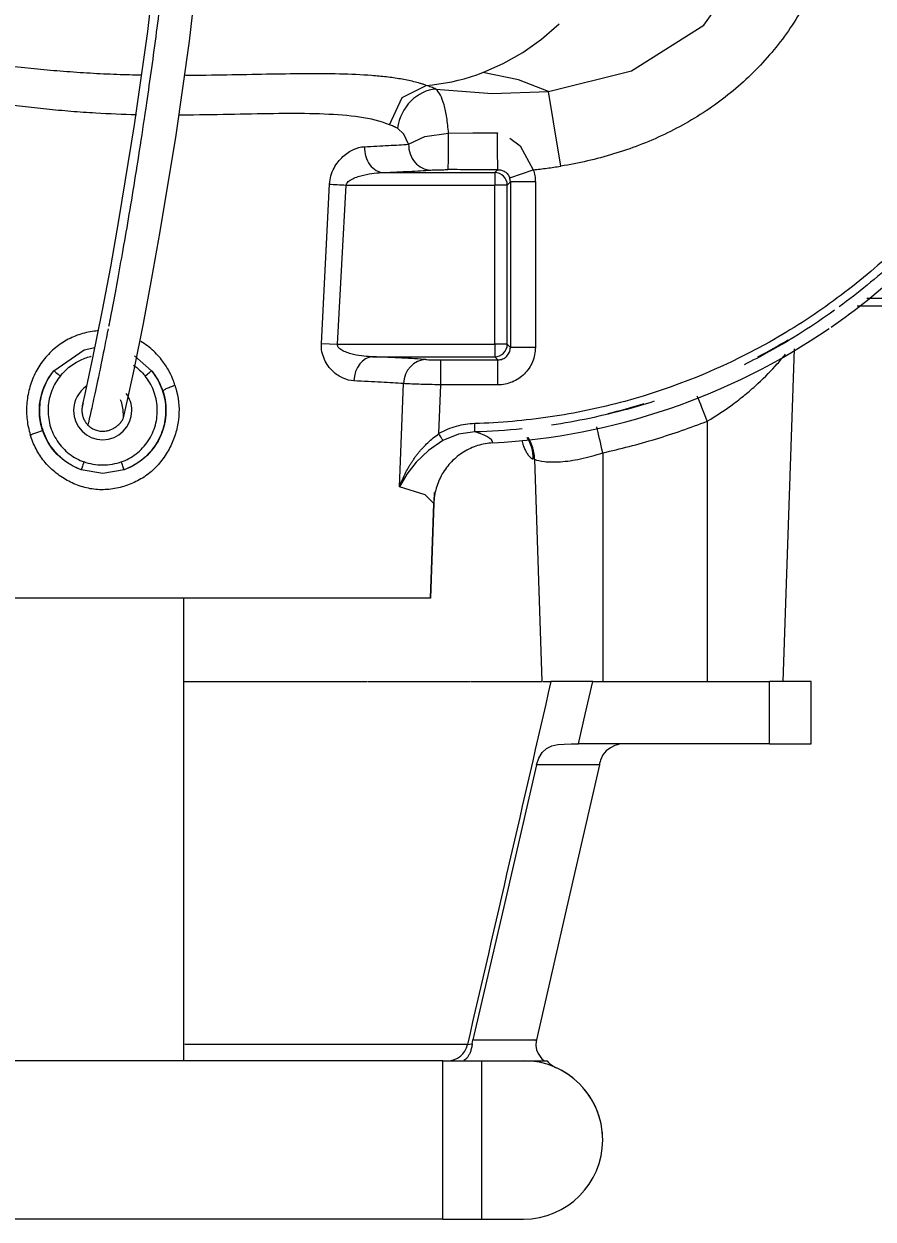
# Model space of a CAD drawing. Header units: metres. Extents: x 8 to 325, y -31 to 15.
# Drawn here: x 132.5213 to 132.7252, y -10.1672 to -9.8804 of the extents above; entities that cross this region are included whole.
import ezdxf

# ---------------------------------------------------------------- set-up
doc = ezdxf.new("R2010")
doc.units = ezdxf.units.M
for name, color, linetype, lineweight in [('A-DETY-OLCU', 7, 'Continuous', 9), ('A-DETY-OLCU-100', 7, 'Continuous', 9), ('M-EKIP', 7, 'Continuous', 9)]:
    doc.layers.add(name, color=color, linetype=linetype, lineweight=lineweight)
doc.layers.add('G-IMPT', color=7, linetype='Continuous', lineweight=9, true_color=0x999999)
doc.styles.add('Arial Narrow_5', font='ARIALN.TTF', dxfattribs={"width": 0.8, "height": 0.2})
doc.dimstyles.new('TKFN_ARDI_Ölçü_1_100__İç__3', dxfattribs={"dimscale": 0.3048, "dimtxt": 0.204686194723652, "dimasz": 0.3280839895013123, "dimexe": 0.3280839895013123, "dimexo": 0.0625, "dimgap": 0, "dimtad": 1, "dimdec": 0, "dimlfac": 100, "dimdsep": 46, "dimtxsty": 'Arial Narrow_5', "dimblk1": 'OBLIQUE', "dimblk2": 'OBLIQUE', "dimsah": 1, "dimcen": 0.09, "dimdle": 0.3280839895013123, "dimadec": 8, "dimazin": 0, "dimtfac": 1, "dimtdec": 4, "dimtix": 1, "dimtmove": 0, "dimatfit": 3, "dimfxl": 0.6561679790026247, "dimfxlon": 1, "dimtvp": 1, "dimtolj": 1, "dimtzin": 0, "dimarcsym": 2})

# ---------------------------------------------------------------- blocks, each defined once
blk = doc.blocks.new('D4010_10_Yangın Pompası - Wilo SCPFF 125_300_125_2_dwg-7064674-_1_13_4_13_ PERON KATI _FFL_')
at = {"layer": 'G-IMPT', "color": 8, "lineweight": 5, "true_color": 0x808080}
for p, q in [((0.09906558869519738, -0.03643002050142655), (0.08906696231120384, -0.03643002050142655)), ((0.09906558869519747, -0.03643002050142655), (0.09906558869519747, -0.07443002050142655)), ((0.1083990629122238, -0.03643002050142655), (0.09906558869519748, -0.03643002050142655)), ((0.1083990629122238, -0.03643002050142655), (0.2717348617101841, -0.03643002050142655)), ((0.1083990629122238, -0.03643002050142657), (0.1083990629122238, -0.07443002050142657)), ((0.08906696231120606, -0.07443002050142655), (0.08340877219314499, -0.07443002050142655)), ((0.09906558869519748, -0.07443002050142655), (0.08906696231120387, -0.07443002050142655)), ((0.1083990629122238, -0.07443002050142655), (0.09906558869519752, -0.07443002050142655)), ((0.1083990629122238, -0.07443002050142655), (0.2717348617101841, -0.07443002050142655)), ((0.1705669623114144, -0.07443002050140486), (0.1705669623114144, -0.1854300205014056)), ((0.101203829396572, -0.07943002050142656), (0.08594539565717271, -0.07943002050142656)), ((0.1025253223604308, -0.07833245952603878), (0.1703542476599065, -0.0783324595260387)), ((0.07085804643108505, -0.1454300205014266), (0.08593617096130916, -0.1454300205014266)), ((0.02000759832417724, -0.1504300205014092), (0.02000759832417724, -0.1654300205014145)), ((0.03000759832396374, -0.1504300205014266), (0.02000759832396384, -0.1504300205014266)), ((0.02012739067042984, -0.1654300205014266), (0.02012739067042984, -0.1504300205014266)), ((0.03000759832396382, -0.1504300205014266), (0.06496300553924586, -0.1504300205014266)), ((0.03000759832396388, -0.1504300205014266), (0.03000759832396388, -0.1654300205014266)), ((0.06496300553924586, -0.1504300205014266), (0.07589706424257985, -0.1504300205014266)), ((0.02000759832396384, -0.1654300205014266), (0.03000759832396381, -0.1654300205014266)), ((0.02678550128641957, -0.1654300205014145), (0.02399821031127135, -0.2452475909302642)), ((0.07244441982890583, -0.1654300205014266), (0.03000759832396383, -0.1654300205014266)), ((0.08441361355735263, -0.1654300205066046), (0.08249054758385799, -0.1654300205066046)), ((0.09092176400422723, -0.165430020501434), (0.08463458200457342, -0.165430020501434)), ((0.09286296890821871, -0.1654300205066046), (0.09002783887121614, -0.1654300205066046)), ((0.09976937915023627, -0.165430020501434), (0.0924046298955859, -0.165430020501434)), ((0.1016295499515743, -0.1654300205066046), (0.09785436386719336, -0.1654300205066046)), ((0.1109489370318406, -0.165430020501434), (0.1017726605536794, -0.165430020501434)), ((0.1131965425721985, -0.1654300205066046), (0.1100282187738954, -0.1654300205066046)), ((0.1241717246195598, -0.165430020501434), (0.1133191834463208, -0.165430020501434)), ((0.1264611877648782, -0.1654300205066046), (0.1228027715571977, -0.1654300205066046)), ((0.1705316656095276, -0.165430020501434), (0.1265596547433225, -0.165430020501434)), ((0.1105073670366488, -0.2107728591956854), (0.1113923584639451, -0.1854300205014373)), ((0.111392358464162, -0.1854300205014186), (0.1105993898215867, -0.2081376714214176)), ((0.1105993898202574, -0.2081376714217497), (0.111392358463745, -0.1854300205014303)), ((0.1113923584639452, -0.1854300205014338), (0.2687415661584627, -0.1854300205014338)), ((0.1105993870476379, -0.2081377509363149), (0.1126475207265023, -0.2101905032420671)), ((0.1126475324093227, -0.2101905088177935), (0.1188339853180651, -0.2121020345625809)), ((0.09521972402078073, -0.2365882647678316), (0.1089231918843083, -0.2365882647678316)), ((0.09521972402078073, -0.2365882647678316), (0.09521972402078073, -0.2425846097299462)), ((0.1089231918806041, -0.2365882647679758), (0.1089231918806041, -0.2425846097299455)), ((0.1824616145806914, -0.2435306015591693), (0.1783570661136206, -0.2399869029647087)), ((0.1089231918806041, -0.2425846097299463), (0.09521972402078077, -0.2425846097299463)), ((0.09521972402078077, -0.2425846097299463), (0.09596402863562496, -0.2433289143447905)), ((0.1252924130625278, -0.2433289143447903), (0.09596402863562496, -0.2433289143447903)), ((0.09596402863562495, -0.2463270868258475), (0.09596402863562495, -0.2433289143447903)), ((0.08622520657760885, -0.2852772587918496), (0.08622520657760885, -0.2455827822110036)), ((0.08622520657760885, -0.2455827822110036), (0.09222155153972354, -0.2455827822110036)), ((0.09222155153972368, -0.2455827822110039), (0.09296585615456754, -0.2463270868258478)), ((0.09222155153972343, -0.2852772587918497), (0.09222155153972343, -0.2455827822110036)), ((0.09296585615456751, -0.2463270868258476), (0.09596402863562503, -0.2463270868258476)), ((0.09296585615456766, -0.2463270868258478), (0.09296585615456766, -0.2845329541770055)), ((0.09596402863562502, -0.2463270868258476), (0.09596402863562502, -0.2845329541770057)), ((0.1336836392093051, -0.2463270868258476), (0.095964028635625, -0.2463270868258476)), ((0.1375785128204162, -0.2465364838060649), (0.133683639209305, -0.2463270868258507)), ((-0.02056624345883228, -0.2554561889151332), (0.008964622105836347, -0.2554561889151332)), ((-0.02056624345883218, -0.2573157992692766), (0.006634720859179746, -0.2573157992692766)), ((0.08622520657760882, -0.2852772587918497), (0.09222155153972343, -0.2852772587918497)), ((0.09238221730645474, -0.2862537086541996), (0.08671312941916812, -0.2882006828375349)), ((0.09296585615456768, -0.2845329541770056), (0.09222155153972345, -0.2852772587918498)), ((0.09296585615456766, -0.2845329541770055), (0.09388005352424801, -0.2845329541770055)), ((0.0938801144243308, -0.2845329541770055), (0.09596402863562507, -0.2845329541770054)), ((0.1316504800145327, -0.2845329541770056), (0.09596402863562506, -0.2845329541770056)), ((0.09596402863562503, -0.287531126658063), (0.09596402863562503, -0.2845329541770055)), ((0.09596402863562506, -0.2875311266580627), (0.09527671397331662, -0.2882184413203711)), ((0.1226945150568496, -0.2875311266580627), (0.09596402863562506, -0.2875311266580627)), ((0.09536472193792127, -0.2970239980183503), (0.09526280366835062, -0.2969946837737415)), ((0.09660071662265726, -0.3065212872097858), (0.08304504856292981, -0.3069820774279941)), ((0.1100705564439143, -0.307539004979487), (0.09661437437617922, -0.3065217140070973)), ((0.08304502857340364, -0.3069819442871194), (0.06315232793543635, -0.3119345943457946)), ((0.09879014508379949, -0.311517726898993), (0.09391576486400216, -0.3136749398168231)), ((0.09391575960795372, -0.3136749424736771), (0.08921805365611338, -0.316355751523569)), ((0.08921804077555523, -0.3163557597517045), (0.08474099886257944, -0.3195367857784917)), ((0.08474073330593593, -0.3195369946168756), (0.08052578655039136, -0.3231916308557874))]:
    blk.add_line(p, q, dxfattribs=at)
at = {"layer": 'G-IMPT', "color": 8, "lineweight": 5, "true_color": 0x808080, "flags": 128}
for points in [[(0.08201451605716713, -0.07313950655724295), (0.08259078877166262, -0.0735566423859907), (0.0834083204146034, -0.07443071419075721)], [(0.08599603030309928, -0.07920355808571598), (0.08608852731261048, -0.07808326195048124), (0.08590797243618199, -0.07704155556743722), (0.08554498729325839, -0.07615460395724885), (0.08509291939774334, -0.07544120497837359), (0.0846305355781231, -0.07490400513521907), (0.08424601980112448, -0.07455541988219166), (0.08403761199384172, -0.07443066632498047)], [(0.07085804643108527, -0.1454300205012806), (0.07839416216121614, -0.1124282926898023), (0.08594539565717281, -0.07943002078416327)], [(0.08593620774932759, -0.1454300110811956), (0.09355576018545818, -0.1124267044384983), (0.1012039408940549, -0.07943002035473082)], [(0.1013726262215635, -0.07845637575341374), (0.1013029408572154, -0.07894334297288486), (0.1012038293965681, -0.07942999429069883)], [(0.1025253221494738, -0.07833245948012665), (0.1020480665848126, -0.07838373416516452), (0.1013727307902443, -0.07845640019062453)], [(0.0859361709613072, -0.1454300026243891), (0.08540371311782055, -0.1470350565499246), (0.08460481808119778, -0.1483811338353361), (0.08356054462361275, -0.1493601204284538), (0.08229650113361202, -0.1499671602170857), (0.0808505517658487, -0.1502775920670153), (0.07926993227847347, -0.1503993178476845), (0.07760715428258262, -0.1504280525724085), (0.07589706424260595, -0.1504300205013484)], [(0.06606889205700081, -0.1503336317089614), (0.06716270639942887, -0.1500404690263784), (0.0682154611968898, -0.1495390455598727), (0.06919120834160132, -0.1488051559815312), (0.07002256868086773, -0.1478057717276228), (0.0705864455837948, -0.1465275814770368)], [(0.07589706424260598, -0.1504300205013484), (0.07417021243857569, -0.1579298986006711), (0.0724444198289058, -0.1654300205014266)], [(0.04496010513346683, -0.2278846345951542), (0.04496010513346686, -0.1966573275482956), (0.04496010513346678, -0.1654300205014369)], [(0.07006696231120423, -0.2202928265800675), (0.07006696231120418, -0.1928614235407489), (0.07006696231120411, -0.1654300205014303)], [(0.0724444198289058, -0.1654300205014266), (0.07473328026938242, -0.1654300205014266), (0.07691501232341887, -0.1654300205014266), (0.0788808348129161, -0.1654300205014267), (0.08052257500487774, -0.1654300205014266), (0.08175206508738797, -0.1654300205014266), (0.08249054541431347, -0.1654300200074637)], [(0.0864212271188931, -0.2187246268336282), (0.08552790456173237, -0.1920773236675311), (0.08463458200457168, -0.165430020501434)], [(0.1084128671718891, -0.2232117191797723), (0.1118971609061767, -0.2208258850462611), (0.1147887197600189, -0.2180659312903216), (0.1170874391338994, -0.2151354772908547), (0.1188339844978785, -0.2121020345305729)], [(0.1188339853180625, -0.2121020345625804), (0.1183615355782646, -0.2244888194484852), (0.1178894907626596, -0.2368756201251389)], [(0.1849042465091655, -0.2162240301766803), (0.1900668831045517, -0.2153163952574113), (0.1952296208968546, -0.2162241877322008)], [(0.1007129798151413, -0.2253110085263843), (0.1046909757470699, -0.2247349154229971), (0.1084120915444992, -0.2232122393319489)], [(0.1093787539688563, -0.2248935832574676), (0.1091509100640294, -0.2307409215639337), (0.1089231918917184, -0.2365882647682645)], [(0.1850732356698237, -0.2286563817044363), (0.1843351722777334, -0.2318917295563424), (0.1825387646520243, -0.2402323731679593), (0.1802946176966874, -0.251341941743225), (0.1782320025365181, -0.2622217059017449), (0.1762391600415357, -0.273363735680082), (0.1724689802490667, -0.2964959674621535), (0.1692452324246273, -0.3190517508520023), (0.1642117649168286, -0.3634236682628999), (0.1598790002087554, -0.4474299170696549)], [(0.1949326288549979, -0.2315891797220788), (0.1942034873302917, -0.2347839834606203), (0.1924253328642092, -0.2430407706481728), (0.1901901775847022, -0.2541107434568993), (0.1881397322230405, -0.2649369622588037), (0.1861629765458337, -0.2760059283179512), (0.182424021839525, -0.2990021570149488), (0.1792395537868888, -0.3213720434509766), (0.1742784738400134, -0.3653981189825872), (0.1700831042654447, -0.4474300350081185)], [(0.1727211279846114, -0.2365127871149072), (0.172810297375724, -0.2368148567178685), (0.1729126424638935, -0.2371124456471982), (0.1730194090010102, -0.237407432140826), (0.1731305650308836, -0.2376998160361343)], [(0.2017768585748237, -0.2399869029235082), (0.1944863276289653, -0.2449631560044616), (0.1919885562403415, -0.2455188044236522)], [(0.1336836392093052, -0.2463270868258476), (0.1326619468146356, -0.2654297484193742), (0.1316504800145328, -0.2845329541770056)], [(0.1375785128221298, -0.2465364838061547), (0.136597154588692, -0.2656391886716273), (0.1356247176915089, -0.2847423507087768)], [(0.08014487501944483, -0.2890574880395376), (0.08186627438741223, -0.2996966283923039), (0.0830450493450624, -0.3069820726667631)], [(0.09235276199729173, -0.295806176203056), (0.08984571414935462, -0.2939154828826567), (0.08671312941916841, -0.2882006828375358)], [(0.1166409508476694, -0.2943311346958183), (0.1127295595235839, -0.2961508306555789), (0.1070635533319347, -0.296963794543363)], [(0.1166408860772942, -0.294330949127445), (0.1177755903085934, -0.2967293423282339), (0.1193416795520098, -0.2981474960656246)], [(0.1070636222268577, -0.296962455867976), (0.1012151869477311, -0.297044423725119), (0.09536472193792278, -0.2970239980183507)], [(0.1212524482597347, -0.2990081615225844), (0.1181961568327854, -0.3054967078477803), (0.1124188783445876, -0.3084516169598028)], [(0.08304504030233202, -0.3069820634354626), (0.0902891065765304, -0.3097441444987302), (0.0987901936831227, -0.3115180381554891)], [(0.1124188936046153, -0.3084516462867862), (0.1108833773221264, -0.3085915794484712), (0.1093505947058354, -0.3087825037637574), (0.1078217100840878, -0.3090240813554427), (0.1062977138426319, -0.3093159180294656), (0.1047796132650294, -0.3096576363650778), (0.1032685979748168, -0.3100489401889148), (0.101765916630947, -0.3104895718197916), (0.1002727040759414, -0.3109792493568901), (0.09879016965918597, -0.3115177175416236)], [(0.06314034910675656, -0.311939399343759), (0.04581231799047618, -0.3229140439227912), (0.03385301308753556, -0.3396556555495761)]]:
    blk.add_lwpolyline(points, dxfattribs=at)
at = {"layer": 'G-IMPT', "color": 8, "lineweight": 5, "true_color": 0x808080}
for centre, radius, start, end in [((0.08906696231120384, -0.05543002050142656), 0.01900000000000001, 90.00000000000001, 269.9999999999996), ((0.08906696231120384, -0.05543002050142656), 0.01900000000000002, 179.9999999999999, 220.617735779171), ((0.08906696231120384, -0.05543002050142656), 0.01900000000000002, 216.4499771446183, 221.552488283533), ((0.08906696231120384, -0.05543002050142656), 0.019, 231.8160455553898, 246.1864814803337), ((0.1050669623112043, -0.3804300205014266), 0.1579996863251791, 93.13326816732342, 124.4258045293758), ((0.1900669623112039, -0.2304300205014266), 0.006999999999999965, 5.661387333005059e-13, 180.0000000000004), ((0.1050669623112033, -0.3804300205014267), 0.1549999999999999, 103.5087350800063, 106.8743869128731), ((0.1900669623112039, -0.2304300205014266), 0.007000000000000012, 179.9999999999999, 216.0880040502347), ((0.1900669623112039, -0.2304300205014266), 0.006999999999999979, 302.6976207873677, 4.579998741307465e-13), ((0.1050669623112033, -0.3804300205014267), 0.1549999999999999, 117.7628731501592, 120.8606229985992), ((0.1050669623112043, -0.3804300205014266), 0.157999686325179, 124.6552567401559, 132.535753883364)]:
    blk.add_arc(centre, radius, start, end, dxfattribs=at)
for centre, major_axis, ratio, start_param, end_param in [((0.1072489726758912, -0.07943002050142652), (5.592625557955151e-12, 0.004999999999999963), 0.9683483149130467, 1.083124684886369e-09, 1.349481880779691), ((0.08502026964265809, -0.07921794800915867), (0.001151880377857025, 0.005027560138987753), 0.184015874109868, 4.712367399249977, 4.757371278915527), ((0.070066962311104, -0.2199438316130643), (-0.002123544143837646, 0.009771927152264248), 0.007415375659035035, 1.6049064748916, 2.302227082412855), ((0.09601537904699554, -0.2183756318626838), (0.002731551092200136, 0.00961970002810328), 0.9561359083983619, 1.870923221086306, 2.431610607773795), ((0.09627985889640973, -0.2184494090048911), (0.002643753574925701, 0.009644198620676975), 0.9534717490636191, 1.861469144924271, 2.410328707007658), ((0.04496010513086968, -0.2275356396290529), (-0.003646842749316191, 0.009311312365169147), 0.01273402265249746, 1.603298060280787, 2.319123781770474), ((0.112511151328831, -0.2366662232286053), (0.0004251320986886409, 0.005984919606700915), 0.8969792857680569, 3.220620061552452, 4.741095162657135), ((0.1252924130625271, -0.2373325693826753), (0.0002370493380902422, 0.005995315472209901), 0.749267670711796, 3.194314070114152, 4.707087137605353), ((0.09596402863562499, -0.2463270868258479), (0.002121320343564516, 0.002121320343554758), 0.9987827659587182, 0.7860071509853698, 2.355585502609023), ((0.09596402863562499, -0.2845329541770053), (-0.00212132034355244, 0.002121320343566854), 0.998782765958732, 0.7860071509865085, 2.355585502610165), ((0.1316504795725266, -0.2845329625650285), (-0.005991689204259224, 0.000315690483394859), 1.399943416262232e-06, 3.987180185879386, 4.712388980375106), ((0.09527671397331612, -0.2942147862824853), (-3.416563745280452e-06, 0.005999999027257664), 0.01630409668841095, 4.224976235651004, 6.248274079828026), ((0.1072051460990384, -0.2942174001340224), (5.465020733661182e-06, 0.005999997511129265), 0.02607407707700696, 0.0349184616793887, 2.046263731223739), ((0.1113026765899653, -0.2941217377621431), (-0.0004075035119055248, 0.005986145745617917), 0.8893309871360315, 4.616998632036782, 6.206788607803492), ((0.1226945150563041, -0.2935274716202003), (-0.0002456264536669722, 0.005994970195527909), 0.7608038244624055, 4.646308438409856, 6.229383594543629), ((0.1107856297564371, -0.297798501098436), (0.004064436535021334, 0.009136758487164597), 0.8388783249323922, 3.546652111147328, 5.033760739322428)]:
    blk.add_ellipse(centre, major_axis=major_axis, ratio=ratio, start_param=start_param, end_param=end_param, dxfattribs=at)
for points in [[(0.08340832044611296, -0.07443071423398935), (0.08323672136392099, -0.07419687684273378), (0.08285019443021581, -0.07375417599677193), (0.08216735760316941, -0.07320811446351314), (0.08165690269161552, -0.07292781056144829), (0.08139550021130884, -0.07281244464910752)], [(0.08249054541431347, -0.1654300200074636), (0.08581895912957489, -0.1509113657027081), (0.09248460596029714, -0.1218757645005189), (0.09917358034200671, -0.09284563844370332), (0.1025253221344722, -0.07833245947636809)], [(0.08628237137020965, -0.07930568223410513), (0.08639342847073345, -0.07934446136468033), (0.08652291970321034, -0.07938866433352584), (0.0866559415866487, -0.07943231083545207)], [(0.07058729774800272, -0.1465275814768147), (0.07063510308716965, -0.1463475623723096), (0.0707280615382356, -0.1459846164385489), (0.07081562285644195, -0.1456158550552869), (0.07085804643108529, -0.1454300205012806)], [(0.0964309211872249, -0.2226665177805777), (0.0976905746640341, -0.2225932817449323), (0.1001082391570895, -0.2221587536677614), (0.1035255283976858, -0.2205975261059304), (0.1064464504911887, -0.2182626653833297), (0.1086970353094139, -0.2152795391369572), (0.1101691639181699, -0.2118262504953382), (0.1105513896729764, -0.2093985558800801), (0.1105993894302373, -0.2081376714081299)], [(0.1756464746281244, -0.235138701068626), (0.1750220818760577, -0.2332772111916355), (0.1745191781370106, -0.2293544090195411), (0.1760807663992074, -0.2235817629216275), (0.1796865472643451, -0.2188829240180781), (0.1830862394001503, -0.2168744687278447), (0.1849040135381906, -0.2162241143681655)], [(0.1783569829309578, -0.2399869708017057), (0.177888932253204, -0.2394134757417546), (0.1770095922897711, -0.2381596674357334), (0.1759516529599051, -0.2360193320484034), (0.1752343035008236, -0.2336790931437374), (0.174916153889815, -0.2311772173104117), (0.1749939754922582, -0.2287218743720719), (0.1754326174556362, -0.2263978456722372), (0.1762461837453872, -0.2241771192005904), (0.1774369077578243, -0.2220284122701628), (0.1789915570857943, -0.2200425453744704), (0.1808062855103346, -0.218399965354343), (0.1828111548410805, -0.2171035201520421), (0.184208572087376, -0.216477022682539), (0.1849043016014024, -0.2162241818945979)], [(0.1849043016014126, -0.2162241818946257), (0.184913826494792, -0.2162503910735167), (0.1850641948353931, -0.2166641522130206), (0.1854301297651656, -0.2176710772939349), (0.1855861514064039, -0.2181003943417115)], [(0.185586151406404, -0.2181003943417116), (0.1870354493888221, -0.2175736930371315), (0.1900627843851168, -0.2170398882059527), (0.1931066762189007, -0.2175766734249101), (0.1945477732160219, -0.2181003943417176)], [(0.194547773216022, -0.2181003943417175), (0.1947037948572824, -0.2176710772938822), (0.1950697297871191, -0.2166641522127961), (0.1952200981276918, -0.216250391073373), (0.1952296230210265, -0.2162241818946055)], [(0.1952296230210264, -0.2162241818946057), (0.1959253525349258, -0.2164770226825017), (0.197322769780959, -0.217103520151868), (0.1993276391113457, -0.2183999653538218), (0.2011423675356187, -0.220042545373443), (0.2026970168634545, -0.2220284122685079), (0.2038877408759447, -0.2241771191983137), (0.2047013071659556, -0.226397845669372), (0.2051399491297546, -0.2287218743686281), (0.2052177707327504, -0.2311772173063923), (0.2048996211225071, -0.2336790931392461), (0.2041822716643625, -0.2360193320436703), (0.2031243323354672, -0.2381596674309082), (0.2022449923726652, -0.2394134757370423), (0.2017769416952038, -0.2399869707971059)], [(0.1952297100025968, -0.2162242172317214), (0.1973832961474766, -0.2169955997144185), (0.2013416527382863, -0.2195226111808849), (0.2037959495313535, -0.2235358996913778), (0.2045144044893467, -0.2257188454983549)], [(0.07006696231120384, -0.2202928265800676), (0.06579035584555537, -0.2212221788433102), (0.05731172928034724, -0.2234221571086851), (0.04903490822891474, -0.2262887085286515), (0.04496010513346737, -0.2278846345950604)], [(0.08018808327169888, -0.2181563516189168), (0.07871577225613118, -0.2182545163938455), (0.07542734412443679, -0.2186958362244467), (0.07186128814352889, -0.2196748850497897), (0.07006696231120382, -0.2202928265800676)], [(0.0864212271211268, -0.2187246268335466), (0.08589135987701522, -0.2184872293032048), (0.08426121021784298, -0.2181068475748743), (0.08166039428726657, -0.218058186843988), (0.08018808327169888, -0.2181563516189168)], [(0.185586151406404, -0.2181003943417116), (0.1849824541343185, -0.2183197889352635), (0.1837698523847127, -0.2188634005914823), (0.1820299889117223, -0.2199883608535796), (0.1804549648222688, -0.2214137712410157), (0.1791055381903098, -0.2231372182435633), (0.1780717877470455, -0.2250023563086833), (0.1773653864219172, -0.226930378044092), (0.1769846182927517, -0.228948120910803), (0.1769172116756181, -0.2310795139596974), (0.1771935040279318, -0.2332508924024573), (0.1778162045648535, -0.2352818379202614), (0.1787343654366206, -0.2371391588697743), (0.1794974227663872, -0.2382271203338958), (0.1799035589323269, -0.2387247525261012)], [(0.2002303656900662, -0.2387247525261185), (0.2006365018560068, -0.2382271203339137), (0.2013995591857756, -0.2371391588697936), (0.2023177200575459, -0.2352818379202818), (0.2029404205944712, -0.2332508924024787), (0.2032167129467885, -0.2310795139597189), (0.2031493063296585, -0.2289481209108239), (0.2027685382004961, -0.226930378044112), (0.2020621368753708, -0.2250023563087019), (0.2010283864321094, -0.22313721824358), (0.1996789598001529, -0.22141377124103), (0.1981039357107014, -0.2199883608535913), (0.1963640722377124, -0.2188634005914913), (0.1951514704881073, -0.2183197889352706), (0.194547773216022, -0.2181003943417176)], [(0.09643092114965819, -0.2226665081067627), (0.09648666579300356, -0.223140426865221), (0.09687053522721847, -0.2235945375442043), (0.0975884139645395, -0.2240332813489823)], [(0.1084136802659101, -0.2232149995012932), (0.1084646345870269, -0.2233036259921741), (0.1087170300825286, -0.2237426256018283), (0.109175338772994, -0.2245397766595974), (0.1093787539688563, -0.2248935832574676)], [(0.08939387604628048, -0.2260436024087238), (0.09316986856441428, -0.225660171993228), (0.09694738458563726, -0.2254167264216547), (0.1007129804510359, -0.2253110311991393)], [(0.0975884139645395, -0.2240332813489823), (0.09830629270186057, -0.2244720251537602), (0.09935818074228775, -0.2248954020843328), (0.1007131733495484, -0.225310997540776)], [(0.1007129804510385, -0.2253110311991514), (0.100714229220235, -0.2253555210068801), (0.1007270792327773, -0.2258133274521839), (0.1007562659604364, -0.2268531608371022), (0.1007688172348769, -0.2273003241621085)], [(0.100768817234877, -0.2273003241621086), (0.1022811476278991, -0.2272578750779511), (0.1052729010729404, -0.2268093060116813), (0.1080660830297456, -0.2256482814949639), (0.1093787539688562, -0.2248935832574676)], [(0.1953341894566067, -0.2487746097164046), (0.1965173433837634, -0.2484035388496925), (0.1987864381036393, -0.2474165544709895), (0.2017902224321841, -0.2453151334372224), (0.2044151264390785, -0.2425469141999625), (0.2064293488274905, -0.2393108810095271), (0.20779187130798, -0.2357035486722615), (0.2084203701007881, -0.2318770998186151), (0.2083185647104547, -0.2281697791888136), (0.207799599358842, -0.2257609079293551), (0.2074424628198056, -0.2246207034411848)], [(0.2074424628198055, -0.2246207034411848), (0.2070714851108261, -0.2247458024777684), (0.2063165399416417, -0.2250050909721067), (0.2053351817739271, -0.2253597537484694), (0.2046897947847275, -0.2256151901345664), (0.2045332591914412, -0.225697743164893), (0.2045144044894219, -0.2257188454983304)], [(0.1947481323321676, -0.2322010774903673), (0.1948580334149386, -0.2319058825827768), (0.1950165796382901, -0.2312939245759917), (0.1950906701153991, -0.2303481937725054), (0.1949757569288771, -0.2294109640777136), (0.1946929833446945, -0.2284993921082268), (0.1942531975123993, -0.2276907261265487), (0.1938499387747491, -0.2271892253276286), (0.1936212418061201, -0.2269504602367463)], [(0.1756464767667436, -0.2351387074444442), (0.1756360200248897, -0.2351862559735596), (0.1754937583485079, -0.2353258720106859), (0.1748540165449167, -0.2356674967279007), (0.173862715964838, -0.2360921332286605), (0.1730970034913843, -0.2363789521991483), (0.1727211284410909, -0.2365127869424088)], [(0.1783571384646266, -0.2399869888145598), (0.1777622250801536, -0.2392735647273888), (0.1767018229173904, -0.2377330584326603), (0.1759472199325517, -0.2360353045951878), (0.1756464767667331, -0.2351387074444128)], [(0.08622520657760885, -0.2455827822110036), (0.08622520657760885, -0.2444046687319667), (0.08669338245158822, -0.2420502974219058), (0.08869330794153985, -0.2390563661317678), (0.09168723923168717, -0.2370564406417954), (0.09404161054173762, -0.2365882647678646), (0.09521972402078073, -0.2365882647678317)], [(0.1089231918843082, -0.2365882647679758), (0.1107961321495143, -0.2366319899508506), (0.1144792316391611, -0.236732918473435), (0.1170619247630138, -0.2368327823187054), (0.1178894907568566, -0.2368756202087557)], [(0.1178894907581292, -0.2368756202088206), (0.1194656157356503, -0.236995941065085), (0.1230469047771245, -0.2372286066662709), (0.1274176329652907, -0.2374414591083998), (0.1297831891939168, -0.237541966362891)], [(0.1799035589323272, -0.2387247525261013), (0.1795496696677989, -0.2390135747351821), (0.178719653766598, -0.2396909816253763), (0.1783785873539291, -0.2399693386274791), (0.1783569829309953, -0.2399869708016736)], [(0.1826486727617931, -0.2413064455021457), (0.1816302342223353, -0.2405773214138575), (0.1807053195278989, -0.2397071370393675), (0.1799035589323259, -0.2387247525261019)], [(0.201776941691434, -0.2399869708017248), (0.2017553372686729, -0.2399693386276714), (0.2014142708561163, -0.2396909816256595), (0.200584254954676, -0.2390135747352672), (0.2002303656900663, -0.2387247525261186)], [(0.09521972402078074, -0.2425846097299466), (0.0948260605721349, -0.2425836542767247), (0.09403974558079972, -0.2427381833432905), (0.09304096027956679, -0.2434040184697887), (0.09237512515306698, -0.2444028037710255), (0.09222059608650213, -0.2451891187623507), (0.09222155153972353, -0.2455827822110035)], [(0.1125111513288317, -0.2426625681907206), (0.112180265746576, -0.2426390641025392), (0.111146843192316, -0.2425995297517667), (0.1096728052592773, -0.2425846097299815), (0.1089231918806041, -0.2425846097299455)], [(0.1125111513288316, -0.2426625681907206), (0.1142050055603422, -0.242782889239563), (0.1180536649093138, -0.2430155550149926), (0.1227504457008389, -0.2432284072600004), (0.1252924130625277, -0.2433289143447906)], [(0.000157443641191021, -0.2660847062440069), (0.004318408263669317, -0.2622671051592399), (0.00871417055277643, -0.2586529690428477), (0.01331747730899298, -0.2552792369224753)], [(0.08671312941916832, -0.2882006828375355), (0.0865518921914316, -0.2877312015149284), (0.08630793016123042, -0.2867658808204081), (0.08622520657760893, -0.2857736537848089), (0.08622520657760885, -0.2852772587918496)], [(0.09222155153972354, -0.2852772587918497), (0.09222114956941505, -0.2854428775939278), (0.09224790457260199, -0.2857741123070025), (0.09232864116769332, -0.2860967293780419), (0.09238221730645478, -0.2862537086541996)], [(0.09527671397331636, -0.2882184413203706), (0.09497214463288307, -0.2882196977159653), (0.09435889957445388, -0.288134666961897), (0.09351291827336716, -0.2877563319443892), (0.09280535425206228, -0.2871297814431156), (0.09248872465910551, -0.2865657775616543), (0.09238221730645475, -0.2862537086541996)], [(0.1356247176651175, -0.2847423511571733), (0.1355541060412966, -0.2861356724033629), (0.1347146318159723, -0.2887659243397063), (0.1324509207124785, -0.2915332790463969), (0.1298905732436771, -0.2932338322064184), (0.1281294256613985, -0.2936987369804664), (0.1272617761413359, -0.2937368685614963)], [(0.0190473093269408, -0.332888704768582), (0.02086480541913135, -0.3289113675868078), (0.02515393278764522, -0.3213554789852784), (0.03368223324399049, -0.3112363452838344), (0.04366188691486605, -0.3029610464238102), (0.05514806885103368, -0.2963405528570223), (0.06734519212467219, -0.2916855677415441), (0.07582177874793766, -0.2897569708916526), (0.0801448750194448, -0.2890574880395377)], [(0.08671312933255715, -0.2882006843059771), (0.08561411210358147, -0.2883108449278136), (0.08342038864643045, -0.2885628960830325), (0.08123529097097935, -0.2888812261202846), (0.08014489976463227, -0.2890576409650811)], [(0.09527671397331657, -0.2882184413203706), (0.09726512425399331, -0.288217309065099), (0.1012414594974916, -0.2882168053554474), (0.1052172652803923, -0.2882192445366543), (0.1072051461007248, -0.2882210551719087)], [(0.1226945150568496, -0.2875311266580626), (0.1204752623434539, -0.2876220540786824), (0.1163406937762343, -0.2878128990186501), (0.1128640297161008, -0.2880191045404826), (0.1113026766060838, -0.2881253927989317)], [(0.1272617761413358, -0.2937368685614963), (0.125192767645515, -0.2938277976455017), (0.1213380818624051, -0.2940186445788427), (0.1180966812349892, -0.2942248484195952), (0.1166409520377146, -0.294331134738933)], [(0.1070635539766975, -0.2969637945206001), (0.107167379891971, -0.2982849790643171), (0.1074543103092519, -0.3007963872974447), (0.1081151142004862, -0.3039114843918916), (0.1089753241522479, -0.3062168942645848), (0.1096897356384319, -0.3072031914043113), (0.1100705173627774, -0.3075395233658401)], [(0.1193416795479887, -0.2981474960654608), (0.1196474924857754, -0.2983002384629898), (0.1202715500917559, -0.2985976474066402), (0.1209211201949556, -0.2988752489776137), (0.1212524482753559, -0.2990081615232407)], [(0.1212524482672329, -0.2990081615261898), (0.1234110831254571, -0.2998735283668795), (0.1282196511721786, -0.3009743577677037), (0.1338570215400628, -0.3014139008781), (0.1368946247382776, -0.3015380336249876)], [(0.1368946247382776, -0.3015380336249876), (0.1399322279364923, -0.301662166371875), (0.1464452703614672, -0.3017191542490287), (0.1534106795406359, -0.3015882854025107), (0.1570416186222685, -0.3015179277915817)], [(0.1100705179491787, -0.3075395236266973), (0.1104502779849558, -0.30770173035498), (0.1112208975400156, -0.3080170432280641), (0.1120153151095787, -0.3083111584176371), (0.1124188475690029, -0.3084522067562036)]]:
    blk.add_open_spline(points, degree=3, dxfattribs=at)
for points, knots in [([(0.1013723011132024, -0.07845634764237076), (0.1014139242719922, -0.07812673968454134), (0.1015275545456257, -0.0774773369912926), (0.101809308788985, -0.07656608960777558), (0.1020864689406745, -0.0759165996816749), (0.1023373440102552, -0.07549311239342262), (0.1025039200724731, -0.07526244086574829), (0.1026443621364568, -0.0750974326434706), (0.1027539032123991, -0.07498443119996377), (0.1028649944321192, -0.0748815081317448), (0.1029745817560093, -0.07478842155831984), (0.103084468071212, -0.07470564541106194), (0.1031960550318635, -0.07463354615373806), (0.1033058901490047, -0.07457191523027179), (0.1033759006138813, -0.07453783737806252), (0.1034101437623832, -0.07452261356135875)], [0, 0, 0, 0, 0.1428571428571428, 0.2857142857142857, 0.4285714285714285, 0.5, 0.5714285714285714, 0.6071428571428571, 0.6428571428571428, 0.6785714285714286, 0.7142857142857143, 0.75, 0.7857142857142857, 0.8214285714285714, 0.8571428571428571, 0.8571428571428571, 0.8571428571428571, 0.8571428571428571]), ([(0.1188339853169275, -0.2121020345625363), (0.1185027749120034, -0.2130576033819395), (0.1178989519017184, -0.2144653242597822), (0.1170663980143432, -0.2160642483190307), (0.1165545105500799, -0.2169659703409995), (0.1161453573728298, -0.2176356452254345), (0.115715172666866, -0.2183012694189539), (0.1152676321044019, -0.2189623040770607), (0.1147960877300891, -0.2196155898959422), (0.1142930349186283, -0.2202562741047469), (0.1137618767354199, -0.2208887876200594), (0.1130252131988048, -0.2217243009575049), (0.1116395435643749, -0.2231306831764816), (0.1102904599050962, -0.2242133077830041), (0.1093787539688566, -0.2248935832574676)], [0, 0, 0, 0, 0.2, 0.3, 0.35, 0.4, 0.45, 0.5, 0.55, 0.6, 0.6499999999999999, 0.7, 0.8, 1, 1, 1, 1]), ([(0.1723228086679738, -0.2350747710535626), (0.1717563655442955, -0.2327262180861987), (0.1715289969577424, -0.2293066341234012), (0.1725063005112774, -0.2247749580672746), (0.1736134319839333, -0.2220783297737416), (0.1748063156993301, -0.2200173792643339), (0.1758667154354176, -0.2184803011291859), (0.1770580057422939, -0.2170437280485133), (0.1783395917700419, -0.215786198244041), (0.1797403415823598, -0.2147081666574961), (0.1812776680485383, -0.2137545572060964), (0.182903254464025, -0.2129561350278751), (0.1845591465932975, -0.2123298445538447), (0.1862894282418177, -0.2118620718222842), (0.1881165373038783, -0.211543511329023), (0.189963131270958, -0.2114028585145361), (0.1917508841135889, -0.2114565805946376), (0.1935046204528197, -0.2117320567391316), (0.1952674832506821, -0.2122066972675622), (0.1969787941098406, -0.2128548198944057), (0.1985821683036717, -0.2136356028375844), (0.2001091977821524, -0.2145718749063034), (0.2020847320914631, -0.2160540312371292), (0.2038181355297835, -0.2177831527425143), (0.2051897283964312, -0.2196744037529567), (0.2063890928057626, -0.2217206646698823), (0.207076775887666, -0.2234165492483695), (0.2074438908500573, -0.2246202448359358)], [0, 0, 0, 0, 0.125, 0.1875, 0.25, 0.28125, 0.3125, 0.34375, 0.375, 0.40625, 0.4375, 0.46875, 0.5, 0.53125, 0.5625, 0.59375, 0.625, 0.65625, 0.6875, 0.71875, 0.75, 0.78125, 0.8125, 0.875, 0.90625, 0.9375, 1, 1, 1, 1]), ([(0.08951477042494686, -0.223295586908868), (0.08948342056994274, -0.2231851468100335), (0.08933075467962895, -0.2226636926177072), (0.08903291502074277, -0.2217884511427871), (0.08861314791896022, -0.2208286697355833), (0.08817875344965881, -0.2200570384422337), (0.08756075346915192, -0.2192391424673503), (0.0870619487855558, -0.2188854204828038), (0.08671243480711786, -0.2187984039719156)], [0.4779344340467884, 0.4779344340467884, 0.4779344340467884, 0.4779344340467884, 0.5, 0.5833333333333333, 0.6666666666666666, 0.75, 0.8333333333333333, 1, 1, 1, 1]), ([(0.1936212418061201, -0.2269504602367463), (0.1933275012134369, -0.2266575145101872), (0.1928532114873415, -0.2262817101744322), (0.192160093803653, -0.2259098418277625), (0.1913998934952188, -0.2256161103391363), (0.1904205299535932, -0.2254239918298199), (0.1893380055022885, -0.2254808802419002), (0.1884471108711616, -0.2256988537437634), (0.1877052998432095, -0.2260090560395156), (0.1869253966343053, -0.2264809132664916), (0.1863828935909309, -0.2269180174041538), (0.1860644627232069, -0.2272365875862306), (0.1858471549964577, -0.2274654428453377), (0.1855857646187228, -0.2277699413488452), (0.1853170370086479, -0.228146292271403), (0.1851234840158815, -0.2285105719458325), (0.1850426828879667, -0.2288482799628824), (0.1850423783373264, -0.2291239922600239), (0.1850619224658125, -0.2293469735559113), (0.185081619754503, -0.2295172486769468), (0.1851019967745776, -0.2296922101010877), (0.1851160836844181, -0.2298735488171639), (0.1851268569338827, -0.2300629667406729), (0.1851475064273375, -0.2303240990133825), (0.1851809483158726, -0.2306620784635638), (0.1852365260575152, -0.2310737486309256), (0.1853340042093561, -0.2316071269630703), (0.1854993356519329, -0.2322489665962757), (0.1856750072317225, -0.23275677171218), (0.1857739426483742, -0.2330075179910688)], [-1, -1, -1, -1, -0.9166666666666666, -0.875, -0.8333333333333333, -0.75, -0.6666666666666666, -0.6111111111111112, -0.5555555555555556, -0.5, -0.4444444444444444, -0.4305555555555555, -0.4166666666666666, -0.3888888888888888, -0.361111111111111, -0.3333333333333333, -0.3055555555555556, -0.2777777777777778, -0.2638888888888889, -0.25, -0.2361111111111111, -0.2222222222222222, -0.2083333333333333, -0.1944444444444444, -0.1666666666666667, -0.1388888888888889, -0.1111111111111111, -0.05555555555555555, 0, 0, 0, 0]), ([(0.2045144044896723, -0.2257188454990861), (0.2049120457757356, -0.2269270438609885), (0.2053990830584868, -0.2294612841767391), (0.2050599381296641, -0.234557422651388), (0.2033794367420244, -0.2380676725211834), (0.2017766799687199, -0.2399871162817046)], [0, 0, 0, 0, 0.25, 0.5, 1, 1, 1, 1]), ([(0.001502835125350672, -0.2675511052324475), (0.005939378531893812, -0.2634806661736921), (0.01535326720519615, -0.255808406922109), (0.03607305476740628, -0.242705947994287), (0.05865770706179332, -0.2335482297535294), (0.08265148551366405, -0.2285200469624079), (0.09475027477261731, -0.2274692565721455), (0.1007688172348769, -0.2273003241621085)], [0, 0, 0, 0, 0.1666666666666667, 0.3333333333333333, 0.6666666666666666, 0.8333333333333333, 1, 1, 1, 1]), ([(0.04496010513346754, -0.2278846345950608), (0.0427472628780503, -0.2291768192494311), (0.03953480188532936, -0.2313171257297288), (0.03551757875493061, -0.2344858224044032), (0.03368745827788778, -0.2360870178556948), (0.03281353932868471, -0.2368896230428764)], [0, 0, 0, 0, 0.25, 0.375, 0.5, 0.5, 0.5, 0.5]), ([(0.05770757504794316, -0.232651974564523), (0.0598715856701118, -0.2319592652326657), (0.06796627698078152, -0.2295630397627243), (0.07628387305709546, -0.2278199837222845), (0.08238605666769488, -0.2269171824909779)], [-0.3948070208065717, -0.3948070208065717, -0.3948070208065717, -0.3948070208065717, -0.3333333333333333, -0.1666666666666667, -0.1666666666666667, -0.1666666666666667, -0.1666666666666667]), ([(0.1887674237758018, -0.2499976848866307), (0.1893201479366538, -0.2471691635740817), (0.190490113378422, -0.2413361778449649), (0.1918820679324357, -0.2347363740777387), (0.1932142061095324, -0.2286641711367827), (0.1935793851776943, -0.2271335613429303), (0.1936212418061202, -0.2269504602367463)], [0.6703332853684755, 0.6703332853684755, 0.6703332853684755, 0.6703332853684755, 0.7222222222222222, 0.7916666666666667, 0.8611111111111112, 1, 1, 1, 1]), ([(0.1727211300566311, -0.2365127875902484), (0.1726658846398714, -0.2363217820463794), (0.1725856227717787, -0.2360343973691774), (0.1724813526882641, -0.2356502781348244), (0.1724029407402666, -0.2353622316847576), (0.1723496408242008, -0.235170550776846), (0.1723228086679737, -0.2350747710535626)], [0, 0, 0, 0, 0.4, 0.6, 0.8, 1, 1, 1, 1]), ([(0.03281353932868471, -0.2368896230428764), (0.03106570143027858, -0.2384948334172395), (0.02861009163354631, -0.2409969218995584), (0.02676002400040746, -0.2432066257493757), (0.02619434685625063, -0.2439287269946815)], [0.5, 0.5, 0.5, 0.5, 0.75, 0.8877427010736385, 0.8877427010736385, 0.8877427010736385, 0.8877427010736385]), ([(0.1297831891939169, -0.237541966362891), (0.1306510031853143, -0.2375788378614914), (0.1324012992041665, -0.2380185534017735), (0.1349067239022517, -0.2396794640447041), (0.1366838064879499, -0.2420011455895912), (0.1375114753096204, -0.2444909005370054), (0.1376140692924888, -0.2458476086017496), (0.1375785128204163, -0.2465364838060626)], [-1, -1, -1, -1, -0.75, -0.5, -0.25, -0.125, 0, 0, 0, 0]), ([(0.1731305650308836, -0.2376998160361343), (0.1733448957144126, -0.2382502901936926), (0.1737595616278498, -0.2392115609132277), (0.1746083876971755, -0.2407297482440848), (0.1756673497970414, -0.2423491300568974), (0.1772551156843729, -0.2442397034596504), (0.1792790123593923, -0.2459557780140515), (0.1803530938015473, -0.2466824394895241), (0.1808934881569216, -0.2470096830378435)], [0, 0, 0, 0, 0.0625, 0.09375, 0.125, 0.1875, 0.21875, 0.25, 0.25, 0.25, 0.25]), ([(0.2002303656900663, -0.2387247525261186), (0.1989848841165107, -0.2402508213115839), (0.1966714289865857, -0.2421376662925948), (0.1938609358461766, -0.243191825071036), (0.1928548264240591, -0.2434309890321401), (0.1927979496345506, -0.2434440830113259)], [0, 0, 0, 0, 0.25, 0.375, 0.3824761416587151, 0.3824761416587151, 0.3824761416587151, 0.3824761416587151]), ([(0.01442740976113416, -0.2544733357707019), (0.01943508292658818, -0.250871266317081), (0.02661773232061639, -0.2463292187026178), (0.03409533122507385, -0.2424111275165133), (0.03613066234882128, -0.2414010703853535)], [-0.8333333333333333, -0.8333333333333333, -0.8333333333333333, -0.8333333333333333, -0.6666666666666666, -0.60519297919223, -0.60519297919223, -0.60519297919223, -0.60519297919223]), ([(0.1252924130625278, -0.2433289143447906), (0.1259061161112693, -0.2433370027655005), (0.1272915371731332, -0.2434078350283362), (0.1294020728114856, -0.2437294939501866), (0.1311683229670856, -0.2442140212392317), (0.1324513490767173, -0.2447238756962251), (0.1332221972009171, -0.2452513947152441), (0.1335376218699569, -0.2456603574614941), (0.1336816014805969, -0.2459452872348427), (0.1337086768582377, -0.2461718498144789), (0.1336836392093052, -0.2463270868258476)], [0, 0, 0, 0, 0.25, 0.5, 0.625, 0.75, 0.875, 0.90625, 0.9375, 1, 1, 1, 1]), ([(0.1911470068935405, -0.2495490044897182), (0.1913221340256033, -0.2495382366993437), (0.1927468967840061, -0.2494291272924918), (0.1941510355294501, -0.2491456805831165), (0.1953341894566067, -0.2487746097164045)], [0.4287534614147875, 0.4287534614147875, 0.4287534614147875, 0.4287534614147875, 0.4375, 0.5, 0.5, 0.5, 0.5]), ([(0.1680698809036771, -0.4474300205014266), (0.1681062139355461, -0.4415002785201112), (0.1683084087912739, -0.429432683055585), (0.1689928812585933, -0.410983656476012), (0.169858033210731, -0.3958147257121957), (0.170704660092663, -0.3837732867543574), (0.1714224517086474, -0.3746822475436931), (0.1722172845402031, -0.3655979953985002), (0.1733663967423991, -0.3536180481454364), (0.1749796153402784, -0.3387310205863689), (0.1771719834074654, -0.3210542387926278), (0.1797301544615852, -0.3026813451331309), (0.182631615200665, -0.2839813685286265), (0.1856387597760502, -0.2665033637096594), (0.1875774505940856, -0.2561354132232614), (0.1884995406456755, -0.2513720942024345), (0.1886494678583226, -0.2506023144666418)], [0, 0, 0, 0, 0.05555555555555555, 0.1111111111111111, 0.1666666666666667, 0.1944444444444444, 0.2222222222222222, 0.25, 0.2777777777777778, 0.3333333333333333, 0.3888888888888888, 0.4444444444444444, 0.5138888888888888, 0.5833333333333333, 0.6527777777777777, 0.6666666666666667, 0.6666666666666667, 0.6666666666666667, 0.6666666666666667]), ([(0.1316504800145327, -0.2845329541770056), (0.1316029009651609, -0.2848339620790719), (0.1312022597898456, -0.285396252873836), (0.1300925173152281, -0.286074267197338), (0.1287808608096678, -0.2865826858679857), (0.1269935549601784, -0.2870799301313289), (0.1248256409773258, -0.2874362634077921), (0.1233602964396246, -0.2875220338399481), (0.1226945150568497, -0.2875311266580626)], [0, 0, 0, 0, 0.125, 0.25, 0.375, 0.5, 0.75, 1, 1, 1, 1]), ([(0.1113026766060838, -0.2881253927989307), (0.1109092192791469, -0.2881521771915247), (0.1100814016625025, -0.2881886075300215), (0.1085136206693584, -0.2882167880978457), (0.1076466434614864, -0.2882214573037198), (0.1072051461007252, -0.2882210551719087)], [0, 0, 0, 0, 0.5, 0.75, 1, 1, 1, 1]), ([(0.1570416186222685, -0.3015179277915817), (0.1606725577039011, -0.3014475701806527), (0.1655638255823613, -0.3013501365632563), (0.1705367572194897, -0.3013089420159046), (0.1716713635632081, -0.3013034114509038)], [-0.7142857142857143, -0.7142857142857143, -0.7142857142857143, -0.7142857142857143, -0.6428571428571428, -0.6218379157865859, -0.6218379157865859, -0.6218379157865859, -0.6218379157865859]), ([(0.1819905136072662, -0.3013824329358026), (0.1852196675408412, -0.3014546101045169), (0.1904506379652511, -0.3016530331132669), (0.1977120073975019, -0.3021730801029355), (0.2055153257191331, -0.3028963164378515), (0.2150503579460693, -0.304031924062663), (0.2224625415515695, -0.3050447720486815), (0.2260156001829323, -0.3055217912069355)], [-0.5587275550331263, -0.5587275550331263, -0.5587275550331263, -0.5587275550331263, -0.5, -0.4642857142857143, -0.4285714285714285, -0.3571428571428571, -0.2857142857142857, -0.2857142857142857, -0.2857142857142857, -0.2857142857142857]), ([(0.1124193824415861, -0.3084515773569831), (0.1125312644978485, -0.3084906525463246), (0.1127870738135142, -0.3085783516125043), (0.113266203211182, -0.3087347987571222), (0.1141394670493883, -0.3090022689295657), (0.1154018082715351, -0.3093389867672425), (0.1169700601527544, -0.3096898032332094), (0.1191206675307337, -0.3100900050074965), (0.1219272815733938, -0.3104841978157645), (0.1266703093210234, -0.3109282349537331), (0.1331263528126781, -0.3112053224705795), (0.1445085009447292, -0.3112494911713044), (0.1568671040832754, -0.3109543006984974), (0.1668651807574856, -0.3108245293586557), (0.1702076401227663, -0.3108097160302343)], [0, 0, 0, 0, 0.003472222222222222, 0.006944444444444444, 0.01388888888888889, 0.02777777777777778, 0.04166666666666666, 0.05555555555555555, 0.08333333333333333, 0.1111111111111111, 0.1666666666666667, 0.2222222222222222, 0.3333333333333333, 0.3888888888888888, 0.3888888888888888, 0.3888888888888888, 0.3888888888888888]), ([(0.1806916930610921, -0.3108745767854926), (0.1826642243501592, -0.3109109912452441), (0.1867642940820344, -0.3110188222973676), (0.1930688192295312, -0.311314645337752), (0.1994779544664866, -0.3117565160464381), (0.2078509770587328, -0.3124853816934746), (0.2160974112349322, -0.3133864245165444), (0.2241438620473741, -0.3143431480754637), (0.2318594548186227, -0.3152751511542518), (0.2409967436102506, -0.3163243427122306), (0.2544217057383025, -0.3175369938921135), (0.2625657625909427, -0.3178925726184466), (0.2671144708740834, -0.3178690160117853)], [0.4467166429159135, 0.4467166429159135, 0.4467166429159135, 0.4467166429159135, 0.4791666666666666, 0.5138888888888888, 0.548611111111111, 0.5833333333333333, 0.6527777777777777, 0.6875, 0.7222222222222222, 0.7916666666666667, 0.8611111111111112, 1, 1, 1, 1])]:
    blk.add_open_spline(points, degree=3, knots=knots, dxfattribs=at)
blk = doc.blocks.new('D4010_10_Yangın Pompası - ELEKTRİKLİ YANGIN POMPASI _ ELECTRICAL FIRE PUMP-7064675-_1_13_4_13_ PERON KATI _FFL_')
blk.add_blockref('D4010_10_Yangın Pompası - Wilo SCPFF 125_300_125_2_dwg-7064674-_1_13_4_13_ PERON KATI _FFL_', (-0.19, 0))
blk = doc.blocks.new('IC-TKN-M7-S23-000-10-A1-32-K-T-6E-200_rvt-1-_1_13_4_13_ PERON KATI _FFL_')
at = {"layer": 'M-EKIP', "color": 8, "lineweight": 5, "true_color": 0x808080, "rotation": 180}
blk.add_blockref('D4010_10_Yangın Pompası - ELEKTRİKLİ YANGIN POMPASI _ ELECTRICAL FIRE PUMP-7064675-_1_13_4_13_ PERON KATI _FFL_', (-172.2543330368364, -10.20362980528583), dxfattribs=at)
blk = doc.blocks.new('DIMBLOCK423-_1_13_4_13_ PERON KATI _FFL_')
at = {"layer": 'A-DETY-OLCU-100', "transparency": 16777216}
for p, q in [((124.7946579423892, -10.20470154962139), (124.7946579423892, -10.00470154962139)), ((136.1446579423902, -10.20470154962139), (136.1446579423902, -10.00470154962139)), ((124.7946579423892, -10.20470154962139), (124.8446579423892, -10.15470154962139)), ((136.1446579423902, -10.20470154962139), (136.1946579423902, -10.15470154962139)), ((124.7946579423892, -10.20470154962139), (124.7446579423892, -10.25470154962139)), ((124.7946579423892, -10.20470154962139), (136.1446579423902, -10.20470154962139)), ((124.7946579423892, -10.20470154962139), (124.7946579423892, -10.3047015496214)), ((136.1446579423902, -10.20470154962139), (136.0946579423902, -10.25470154962139)), ((136.1446579423902, -10.20470154962139), (136.1446579423902, -10.3047015496214))]:
    blk.add_line(p, q, dxfattribs=at)
at = {"layer": 'A-DETY-OLCU-100', "color": 0, "transparency": 16777216, "insert": (130.2812166837552, -9.94621977970035), "char_height": 0.2, "width": 0.4522590207227357, "attachment_point": 1, "line_spacing_factor": 0.9746961653507236, "style": 'Arial Narrow_5'}
blk.add_mtext('1135', dxfattribs=at)
blk = doc.blocks.new('_Oblique')
at = {"color": 0, "linetype": 'ByBlock', "lineweight": -2}
blk.add_line((-0.5, -0.5), (0.5, 0.5), dxfattribs=at)

msp = doc.modelspace()

# ---------------------------------------------------------------- block references
at = {"lineweight": 5}
msp.add_blockref('IC-TKN-M7-S23-000-10-A1-32-K-T-6E-200_rvt-1-_1_13_4_13_ PERON KATI _FFL_', (304.7946579423894, 0), dxfattribs=at)

# ---------------------------------------------------------------- dimensions: what is measured, and where the dimension line sits
at = {"layer": 'A-DETY-OLCU'}
dim = msp.add_linear_dim(base=(136.1446579423902, -10.20470154962139), p1=(124.7946579423892, -10.00470154962139), p2=(136.1446579423902, -10.00470154962139), dimstyle='TKFN_ARDI_Ölçü_1_100__İç__3', override={"dimpost": '<>', "dimfxl": 11.35000000000099}, dxfattribs=at)
dim.commit()
dim.dimension.update_dxf_attribs({"geometry": 'DIMBLOCK423-_1_13_4_13_ PERON KATI _FFL_', "text_midpoint": (130.4696579423897, -10.10258695148267)})

doc.saveas('drawing.dxf')
